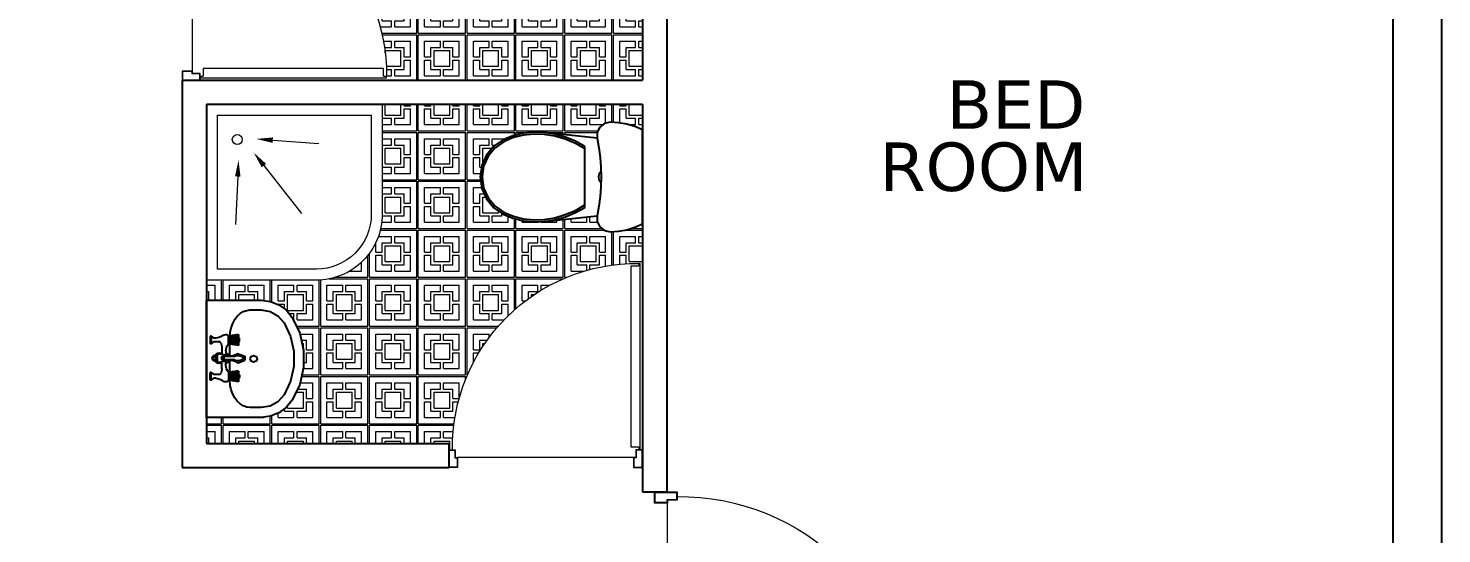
# Model space of a CAD drawing. Header units: inches. Extents: x 70 to 1974, y -315 to 363.
# Drawn here: x 144.59 to 150.43, y -85.57 to -83.49 of the extents above; entities that cross this region are included whole.
import ezdxf

# ---------------------------------------------------------------- set-up
doc = ezdxf.new("R2010")
doc.units = ezdxf.units.IN
doc.header["$MEASUREMENT"] = 0
doc.layers.add('1', color=19, linetype='Continuous', lineweight=5)
doc.layers.add('LAYER1', color=8, linetype='Continuous', lineweight=9)
doc.layers.add('AX', color=7, linetype='Continuous', lineweight=18, true_color=0xb7ad8f)
doc.layers.add('fer', color=8, linetype='Continuous')
doc.styles.add('STYLE7', font='verdana.ttf')
pattern_1 = [(0, (-80.08046, -89.14876), (1e-16, 0.2015), [0.195, -0.0065]), (90, (-80.08046, -89.14876), (-0.2015, 2e-16), [0.195, -0.0065]), (0, (-80.08046, -88.95376), (1e-16, 0.2015), [0.195, -0.0065]), (90, (-79.88546, -89.14876), (-0.2015, 2e-16), [0.195, -0.0065]), (0, (-80.05446, -89.12276), (1e-16, 0.2015), [0.065, -0.013, 0.065, -0.0585]), (90, (-80.05446, -89.12276), (-0.2015, 2e-16), [0.065, -0.013, 0.065, -0.0585]), (0, (-80.05446, -88.97976), (1e-16, 0.2015), [0.065, -0.013, 0.065, -0.0585]), (90, (-79.91146, -89.12276), (-0.2015, 2e-16), [0.065, -0.013, 0.065, -0.0585]), (0, (-80.01546, -89.08376), (1e-16, 0.2015), [0.065, -0.1365]), (90, (-80.01546, -89.08376), (-0.2015, 2e-16), [0.065, -0.1365]), (0, (-80.01546, -89.01876), (1e-16, 0.2015), [0.065, -0.1365]), (90, (-79.95046, -89.08376), (-0.2015, 2e-16), [0.065, -0.1365]), (90, (-79.98946, -89.12276), (-0.2015, 2e-16), [0.026, -0.091, 0.026, -0.0585]), (90, (-79.97646, -89.12276), (-0.2015, 2e-16), [0.026, -0.091, 0.026, -0.0585]), (0, (-80.05446, -89.05776), (1e-16, 0.2015), [0.026, -0.091, 0.026, -0.0585]), (0, (-80.05446, -89.04476), (1e-16, 0.2015), [0.026, -0.091, 0.026, -0.0585]), (0, (-80.02846, -89.09676), (1e-16, 0.2015), [0.039, -0.013, 0.039, -0.1105]), (0, (-80.02846, -89.00576), (1e-16, 0.2015), [0.039, -0.013, 0.039, -0.1105]), (90, (-80.02846, -89.09676), (-0.2015, 2e-16), [0.039, -0.013, 0.039, -0.1105]), (90, (-79.93746, -89.09676), (-0.2015, 2e-16), [0.039, -0.013, 0.039, -0.1105])]

# ---------------------------------------------------------------- blocks, each defined once
blk = doc.blocks.new('DR100K')
at = {"color": 0}
blk.add_line((-0.0463, -0.0524), (-0.9537, -0.0524), dxfattribs=at)
at = {"color": 0, "linetype": 'Continuous'}
for p, q in [((-0.0591, -0.5731), (-0.0591, -0.1073)), ((-0.0591, -0.1073), (-0.0197, -0.1073)), ((-0.0192, -0.1073), (-0.0192, -0.0923)), ((-0.0192, -0.0923), (-0.0115, -0.0923)), ((-0.0115, -0.0923), (-0.0115, -0.5731)), ((-0.0591, -1.0389), (-0.0591, -0.5731)), ((-0.0115, -0.5731), (-0.0115, -1.0539)), ((-0.0197, -1.0389), (-0.0591, -1.0389)), ((-0.0192, -1.0539), (-0.0192, -1.0389)), ((-0.0115, -1.0539), (-0.0192, -1.0539))]:
    blk.add_line(p, q, dxfattribs=at)
for points in [[(-0.9537, -0.0524), (-0.9537, 0), (-1, 0), (-1, -0.0923), (-0.9658, -0.0923), (-0.9658, -0.0524)], [(-0.0463, -0.0524), (-0.0463, 0), (0, 0), (0, -0.0923), (-0.0342, -0.0923), (-0.0342, -0.0524)], [(-0.9557, -0.0505), (-0.9557, -0.0019), (-0.9981, -0.0019), (-0.9981, -0.0904), (-0.9677, -0.0904), (-0.9677, -0.0505)], [(-0.0443, -0.0505), (-0.0443, -0.0019), (-0.0019, -0.0019), (-0.0019, -0.0904), (-0.0323, -0.0904), (-0.0323, -0.0505)]]:
    blk.add_lwpolyline(points, close=True, dxfattribs=at)
blk.add_arc((-0.0294, -0.1026), 0.9514, 179.3821, 270.61611, dxfattribs=at)
blk = doc.blocks.new('PL_WC_1_UT')
at = {"layer": 'fer', "linetype": 'ByBlock'}
for p, q in [((-0.2284, 0.645), (-0.2446, 0.6076)), ((0.2284, 0.645), (-0.2284, 0.645)), ((0.2446, 0.6076), (0.2284, 0.645)), ((-0.2564, 0.5687), (-0.2635, 0.5285)), ((-0.2446, 0.6076), (-0.2564, 0.5687)), ((0.2564, 0.5687), (0.2446, 0.6076)), ((0.2635, 0.5285), (0.2564, 0.5687)), ((-0.2635, 0.5285), (-0.2659, 0.4879)), ((-0.2659, 0.4879), (-0.2597, 0.4603)), ((0.2597, 0.4603), (0.2659, 0.4879)), ((0.2659, 0.4879), (0.2635, 0.5285)), ((-0.2597, 0.4603), (-0.2423, 0.4381)), ((-0.2423, 0.4381), (-0.2171, 0.4255)), ((-0.2171, 0.4255), (-0.1889, 0.4249)), ((-0.1889, 0.4249), (-0.2164, 0.1682)), ((0.1889, 0.4249), (0.2171, 0.4255)), ((0.2164, 0.1682), (0.1889, 0.4249)), ((0.2171, 0.4255), (0.2423, 0.4381)), ((0.2423, 0.4381), (0.2597, 0.4603)), ((-0.2164, 0.1682), (-0.2183, 0.1168)), ((0.2183, 0.1168), (0.2164, 0.1682)), ((-0.2183, 0.1168), (-0.2128, 0.0658)), ((0.2128, 0.0658), (0.2183, 0.1168)), ((-0.2128, 0.0658), (-0.2002, 0.016)), ((-0.2002, 0.016), (-0.1807, -0.0315)), ((0.1807, -0.0315), (0.2002, 0.016)), ((0.2002, 0.016), (0.2128, 0.0658)), ((-0.1807, -0.0315), (-0.1493, -0.0776)), ((0.1493, -0.0776), (0.1807, -0.0315)), ((-0.1493, -0.0776), (-0.1063, -0.1133)), ((-0.1063, -0.1133), (-0.0553, -0.1359)), ((-0.0553, -0.1359), (0, -0.1436)), ((0, -0.1436), (0.0553, -0.1359)), ((0.0553, -0.1359), (0.1063, -0.1133)), ((0.1063, -0.1133), (0.1493, -0.0776))]:
    blk.add_line(p, q, dxfattribs=at)
at = {"layer": 'fer', "color": 0, "linetype": 'ByBlock'}
for p, q in [((-0.1889, 0.4249), (-0.1421, 0.4332)), ((-0.1421, 0.4332), (-0.0949, 0.4392)), ((-0.0949, 0.4392), (-0.0475, 0.4427)), ((-0.0475, 0.4427), (0, 0.4439)), ((-0.0238, 0.4433), (-0.0216, 0.44)), ((-0.0216, 0.44), (-0.0117, 0.4334)), ((-0.0117, 0.4334), (0, 0.431)), ((-0.0029, 0.4438), (0, 0.4433)), ((0, 0.4439), (0.0475, 0.4427)), ((0, 0.4433), (0.0029, 0.4438)), ((0, 0.431), (0.0117, 0.4334)), ((0.0117, 0.4334), (0.0216, 0.44)), ((0.0216, 0.44), (0.0238, 0.4433)), ((0.0475, 0.4427), (0.0949, 0.4392)), ((0.0949, 0.4392), (0.1421, 0.4332)), ((0.1421, 0.4332), (0.1889, 0.4249)), ((-0.1476, 0.365), (-0.1732, 0.3191)), ((-0.136, 0.365), (-0.1624, 0.3191)), ((0.1476, 0.365), (-0.1476, 0.365)), ((0.1624, 0.3191), (0.136, 0.365)), ((0.1732, 0.3191), (0.1476, 0.365)), ((-0.1732, 0.3191), (-0.1933, 0.2706)), ((-0.1624, 0.3191), (-0.1831, 0.2703)), ((0.1831, 0.2703), (0.1624, 0.3191)), ((0.1933, 0.2706), (0.1732, 0.3191)), ((-0.2078, 0.22), (-0.2164, 0.1682)), ((-0.1933, 0.2706), (-0.2078, 0.22)), ((-0.198, 0.2194), (-0.2067, 0.1671)), ((-0.1831, 0.2703), (-0.198, 0.2194)), ((0.198, 0.2194), (0.1831, 0.2703)), ((0.2078, 0.22), (0.1933, 0.2706)), ((0.2067, 0.1671), (0.198, 0.2194)), ((0.2164, 0.1682), (0.2078, 0.22)), ((-0.2067, 0.1671), (-0.2085, 0.1172)), ((0.2085, 0.1172), (0.2067, 0.1671)), ((-0.2085, 0.1172), (-0.2033, 0.0675)), ((0.2033, 0.0675), (0.2085, 0.1172)), ((-0.2033, 0.0675), (-0.191, 0.019)), ((-0.191, 0.019), (-0.172, -0.0272)), ((0.172, -0.0272), (0.191, 0.019)), ((0.191, 0.019), (0.2033, 0.0675)), ((-0.172, -0.0272), (-0.1421, -0.0711)), ((0.1421, -0.0711), (0.172, -0.0272)), ((-0.1421, -0.0711), (-0.1012, -0.1051)), ((-0.1012, -0.1051), (-0.0526, -0.1266)), ((-0.0526, -0.1266), (0, -0.1339)), ((0, -0.1339), (0.0526, -0.1266)), ((0.0526, -0.1266), (0.1012, -0.1051)), ((0.1012, -0.1051), (0.1421, -0.0711))]:
    blk.add_line(p, q, dxfattribs=at)
blk = doc.blocks.new('Bath4')
for p, q in [((-0.652, -0.5264), (-0.6377, -0.3365)), ((-0.5472, -0.5632), (-0.3492, -0.4082)), ((-0.5019, -0.6708), (-0.3044, -0.6801))]:
    blk.add_line(p, q)
for points in [[(-0.0742, -0.8), (-0.8, -0.8), (-0.8, -0.0742), (-0.3464, -0.0742, -0.414214), (-0.0742, -0.3464)], [(-0.1196, -0.7546), (-0.7546, -0.7546), (-0.7546, -0.1196), (-0.3464, -0.1196, -0.414214), (-0.1196, -0.3464)]]:
    blk.add_lwpolyline(points, format="xyb", close=True)
blk.add_circle((-0.6545, -0.6727), 0.0207)
for points in [[(-0.6633, -0.5255), (-0.6407, -0.5272), (-0.6571, -0.5942)], [(-0.5542, -0.5542), (-0.5402, -0.5721), (-0.6008, -0.6051)], [(-0.5014, -0.6595), (-0.5024, -0.6822), (-0.5699, -0.6677)]]:
    blk.add_solid(points)
blk = doc.blocks.new('DASTSHO')
at = {"layer": 'fer', "linetype": 'Continuous'}
h = blk.add_hatch(dxfattribs=at)
h.set_pattern_fill('EMPTY_FILL', color=256, scale=1000000.0, style=0)
h.set_pattern_definition([(0, (1000000, 1000000), (0, 1000000), [1e-05, -1000000])])
h.paths.add_polyline_path([(-0.3, 0), (-0.3, -0.28), (-0.2973, -0.3116), (-0.2894, -0.3424), (-0.2764, -0.3713), (-0.2586, -0.3976), (-0.2368, -0.4206), (-0.2113, -0.4396), (-0.145, -0.4727), (-0.0738, -0.4931), (0, -0.4999), (0.0738, -0.4931), (0.145, -0.4727), (0.2113, -0.4396), (0.2368, -0.4206), (0.2586, -0.3976), (0.2764, -0.3713), (0.2894, -0.3424), (0.2973, -0.3116), (0.3, -0.28), (0.3, 0)], flags=0)
at = {"layer": 'fer', "linetype": 'ByBlock'}
for p, q in [((-0.3, 0), (-0.3, -0.28)), ((-0.27, 0), (-0.3, 0)), ((0.27, 0), (-0.27, 0)), ((0.3, 0), (0.27, 0)), ((0.3, -0.28), (0.3, 0)), ((-0.2007, -0.1447), (-0.2177, -0.1575)), ((-0.181, -0.1344), (-0.2007, -0.1447)), ((-0.1592, -0.1267), (-0.181, -0.1344)), ((-0.136, -0.1221), (-0.1592, -0.1267)), ((-0.112, -0.1205), (-0.136, -0.1221)), ((-0.0138, -0.1205), (-0.112, -0.1205)), ((0.112, -0.1205), (0.0075, -0.1205)), ((0.136, -0.1221), (0.112, -0.1205)), ((0.1592, -0.1267), (0.136, -0.1221)), ((0.181, -0.1344), (0.1592, -0.1267)), ((0.2007, -0.1447), (0.181, -0.1344)), ((0.2177, -0.1575), (0.2007, -0.1447)), ((-0.2479, -0.206), (-0.25, -0.224)), ((-0.2417, -0.1886), (-0.2479, -0.206)), ((-0.2315, -0.1722), (-0.2417, -0.1886)), ((-0.2177, -0.1575), (-0.2315, -0.1722)), ((0.2315, -0.1722), (0.2177, -0.1575)), ((0.2417, -0.1886), (0.2315, -0.1722)), ((0.2479, -0.206), (0.2417, -0.1886)), ((0.25, -0.224), (0.2479, -0.206)), ((-0.25, -0.224), (-0.25, -0.28)), ((0.25, -0.28), (0.25, -0.224))]:
    blk.add_line(p, q, dxfattribs=at)
at = {"layer": 'fer'}
for p, q in [((-0.1161, -0.0184), (-0.0761, -0.0184)), ((-0.1161, -0.0234), (-0.1161, -0.0184)), ((-0.1161, -0.0234), (-0.0761, -0.0234)), ((-0.1161, -0.0234), (-0.1061, -0.0384)), ((-0.1061, -0.0471), (-0.1061, -0.0384)), ((-0.0761, -0.0234), (-0.0861, -0.0384)), ((-0.0861, -0.0709), (-0.0861, -0.0384)), ((-0.0761, -0.0234), (-0.0761, -0.0184)), ((-0.0142, -0.1177), (-0.026, -0.0656)), ((-0.0161, -0.0545), (0.0098, -0.0545)), ((0.0079, -0.1177), (0.0197, -0.0656)), ((0.0698, -0.0234), (0.0698, -0.0184)), ((0.1098, -0.0184), (0.0698, -0.0184)), ((0.0698, -0.0234), (0.0798, -0.0384)), ((0.1098, -0.0234), (0.0698, -0.0234)), ((0.0798, -0.0709), (0.0798, -0.0384)), ((0.1098, -0.0234), (0.0998, -0.0384)), ((0.0998, -0.0471), (0.0998, -0.0384)), ((0.1098, -0.0234), (0.1098, -0.0184)), ((-0.1236, -0.1037), (-0.1179, -0.1127)), ((-0.1228, -0.153), (-0.1179, -0.1214)), ((-0.1202, -0.153), (-0.1158, -0.1214)), ((-0.1148, -0.1214), (-0.1189, -0.153)), ((-0.1179, -0.1214), (-0.1179, -0.1127)), ((-0.0743, -0.1127), (-0.1179, -0.1127)), ((-0.1179, -0.153), (-0.1139, -0.1214)), ((-0.0743, -0.1214), (-0.1179, -0.1214)), ((-0.1128, -0.1214), (-0.1164, -0.153)), ((-0.1152, -0.153), (-0.1118, -0.1214)), ((-0.1135, -0.153), (-0.1104, -0.1214)), ((-0.1085, -0.153), (-0.1064, -0.1214)), ((-0.1055, -0.153), (-0.1041, -0.1214)), ((-0.1018, -0.1214), (-0.1027, -0.153)), ((-0.0982, -0.153), (-0.0982, -0.1214)), ((-0.0961, -0.1644), (-0.0961, -0.1214)), ((-0.094, -0.153), (-0.094, -0.1214)), ((-0.0904, -0.1214), (-0.0895, -0.153)), ((-0.0867, -0.153), (-0.0881, -0.1214)), ((-0.0837, -0.153), (-0.0858, -0.1214)), ((-0.0787, -0.153), (-0.0817, -0.1214)), ((-0.077, -0.153), (-0.0804, -0.1214)), ((-0.0794, -0.1214), (-0.0758, -0.153)), ((-0.0743, -0.153), (-0.0783, -0.1214)), ((-0.0774, -0.1214), (-0.0733, -0.153)), ((-0.072, -0.153), (-0.0764, -0.1214)), ((-0.0729, -0.1114), (-0.0743, -0.1127)), ((-0.0743, -0.1214), (-0.0743, -0.1127)), ((-0.0694, -0.153), (-0.0743, -0.1214)), ((-0.0611, -0.1037), (-0.0661, -0.1057)), ((-0.0571, -0.0795), (-0.0229, -0.0795)), ((-0.0404, -0.0995), (-0.0184, -0.0995)), ((-0.0117, -0.1399), (-0.0115, -0.0831)), ((0.0054, -0.1399), (0.0052, -0.0831)), ((0.0341, -0.0995), (0.012, -0.0995)), ((0.0508, -0.0795), (0.0166, -0.0795)), ((0.0548, -0.1037), (0.0598, -0.1057)), ((0.0631, -0.153), (0.068, -0.1214)), ((0.0656, -0.153), (0.07, -0.1214)), ((0.0665, -0.1114), (0.068, -0.1127)), ((0.0711, -0.1214), (0.067, -0.153)), ((0.068, -0.1127), (0.1115, -0.1127)), ((0.068, -0.1214), (0.068, -0.1127)), ((0.068, -0.1214), (0.1115, -0.1214)), ((0.068, -0.153), (0.0719, -0.1214)), ((0.0731, -0.1214), (0.0694, -0.153)), ((0.0707, -0.153), (0.0741, -0.1214)), ((0.0724, -0.153), (0.0754, -0.1214)), ((0.0774, -0.153), (0.0794, -0.1214)), ((0.0803, -0.153), (0.0818, -0.1214)), ((0.084, -0.1214), (0.0831, -0.153)), ((0.0877, -0.153), (0.0877, -0.1214)), ((0.0898, -0.1644), (0.0898, -0.1214)), ((0.0918, -0.153), (0.0919, -0.1214)), ((0.0955, -0.1214), (0.0964, -0.153)), ((0.0992, -0.153), (0.0978, -0.1214)), ((0.1022, -0.153), (0.1001, -0.1214)), ((0.1072, -0.153), (0.1041, -0.1214)), ((0.1089, -0.153), (0.1055, -0.1214)), ((0.1065, -0.1214), (0.1101, -0.153)), ((0.1115, -0.153), (0.1076, -0.1214)), ((0.1084, -0.1214), (0.1126, -0.153)), ((0.1139, -0.153), (0.1095, -0.1214)), ((0.1173, -0.1037), (0.1115, -0.1127)), ((0.1115, -0.1214), (0.1115, -0.1127)), ((0.1165, -0.153), (0.1115, -0.1214)), ((-0.1231, -0.1604), (-0.1231, -0.153)), ((-0.1228, -0.1604), (-0.1228, -0.153)), ((-0.1202, -0.1604), (-0.1202, -0.153)), ((-0.0731, -0.1644), (-0.1191, -0.1644)), ((-0.1189, -0.1604), (-0.1189, -0.153)), ((-0.1179, -0.1604), (-0.1179, -0.153)), ((-0.1164, -0.1604), (-0.1164, -0.153)), ((-0.1152, -0.1604), (-0.1152, -0.153)), ((-0.1135, -0.1604), (-0.1135, -0.153)), ((-0.1085, -0.1644), (-0.1085, -0.153)), ((-0.1055, -0.1644), (-0.1055, -0.153)), ((-0.1051, -0.1654), (-0.1051, -0.1644)), ((-0.1027, -0.1644), (-0.1027, -0.153)), ((-0.0911, -0.1694), (-0.1011, -0.1694)), ((-0.0982, -0.1644), (-0.0982, -0.153)), ((-0.0982, -0.1644), (-0.0982, -0.153)), ((-0.094, -0.1644), (-0.094, -0.153)), ((-0.0895, -0.1644), (-0.0895, -0.153)), ((-0.0871, -0.1654), (-0.0871, -0.1644)), ((-0.0867, -0.1644), (-0.0867, -0.153)), ((-0.0837, -0.1644), (-0.0837, -0.153)), ((-0.0787, -0.1604), (-0.0787, -0.153)), ((-0.077, -0.1604), (-0.077, -0.153)), ((-0.0758, -0.1604), (-0.0758, -0.153)), ((-0.0743, -0.1604), (-0.0743, -0.153)), ((-0.0733, -0.1604), (-0.0733, -0.153)), ((-0.072, -0.1604), (-0.072, -0.153)), ((-0.0694, -0.1604), (-0.0694, -0.153)), ((-0.0691, -0.1604), (-0.0691, -0.153)), ((-0.0279, -0.1595), (-0.0128, -0.1962)), ((-0.0128, -0.1962), (0.0065, -0.1962)), ((0.0216, -0.1595), (0.0065, -0.1962)), ((0.0628, -0.1604), (0.0628, -0.153)), ((0.0631, -0.1604), (0.0631, -0.153)), ((0.0656, -0.1604), (0.0656, -0.153)), ((0.0668, -0.1644), (0.1128, -0.1644)), ((0.067, -0.1604), (0.067, -0.153)), ((0.068, -0.1604), (0.068, -0.153)), ((0.0694, -0.1604), (0.0694, -0.153)), ((0.0707, -0.1604), (0.0707, -0.153)), ((0.0724, -0.1604), (0.0724, -0.153)), ((0.0774, -0.1644), (0.0774, -0.153)), ((0.0803, -0.1644), (0.0803, -0.153)), ((0.0808, -0.1654), (0.0808, -0.1644)), ((0.0831, -0.1644), (0.0831, -0.153)), ((0.0848, -0.1694), (0.0948, -0.1694)), ((0.0877, -0.1644), (0.0877, -0.153)), ((0.0918, -0.1644), (0.0918, -0.153)), ((0.0918, -0.1644), (0.0918, -0.153)), ((0.0964, -0.1644), (0.0964, -0.153)), ((0.0988, -0.1654), (0.0988, -0.1644)), ((0.0992, -0.1644), (0.0992, -0.153)), ((0.1022, -0.1644), (0.1022, -0.153)), ((0.1072, -0.1604), (0.1072, -0.153)), ((0.1089, -0.1604), (0.1089, -0.153)), ((0.1101, -0.1604), (0.1101, -0.153)), ((0.1115, -0.1604), (0.1115, -0.153)), ((0.1126, -0.1604), (0.1126, -0.153)), ((0.1139, -0.1604), (0.1139, -0.153)), ((0.1165, -0.1604), (0.1165, -0.153)), ((0.1168, -0.1604), (0.1168, -0.153))]:
    blk.add_line(p, q, dxfattribs=at)
at = {"layer": 'fer', "linetype": 'ByBlock'}
for points in [[(-0.3, -0.28), (-0.294, -0.3272), (-0.2764, -0.3713), (-0.2482, -0.4096), (-0.2113, -0.4396)], [(-0.25, -0.28), (-0.2422, -0.3258), (-0.2197, -0.3664), (-0.1849, -0.3972)], [(0.1849, -0.3972), (0.2197, -0.3664), (0.2422, -0.3258), (0.25, -0.28)], [(0.2113, -0.4396), (0.2482, -0.4096), (0.2764, -0.3713), (0.294, -0.3272), (0.3, -0.28)], [(-0.1849, -0.3972), (-0.1147, -0.4307), (-0.0389, -0.4478), (0.0389, -0.4478), (0.1147, -0.4307), (0.1849, -0.3972)], [(-0.2113, -0.4396), (-0.1311, -0.4779), (-0.0444, -0.4975), (0.0444, -0.4975), (0.1311, -0.4779), (0.2113, -0.4396)]]:
    blk.add_lwpolyline(points, dxfattribs=at)
blk.add_lwpolyline([(0, -0.224), (-0.0124, -0.2291), (-0.0175, -0.2415), (-0.0124, -0.2539), (0, -0.259), (0.0124, -0.2539), (0.0175, -0.2415), (0.0124, -0.2291)], close=True, dxfattribs=at)
blk.add_lwpolyline([(0, -0.224), (-0.0124, -0.2291), (-0.0175, -0.2415), (-0.0124, -0.2539), (0, -0.259), (0.0124, -0.2539), (0.0175, -0.2415), (0.0124, -0.2291)], close=True, dxfattribs=at)
at = {"layer": 'fer'}
for centre, radius in [((-0.0032, -0.0409), 0.0131), ((-0.0032, -0.0409), 0.00814), ((-0.0032, -0.0831), 0.00838), ((-0.0032, -0.0831), 0.00638)]:
    blk.add_circle(centre, radius, dxfattribs=at)
for centre, radius, start, end in [((-0.1561, -0.0471), 0.05, 320.08757, 0), ((-0.0961, -0.0973), 0.0282, 60.12195, 69.2491), ((-0.0032, -0.068), 0.0279, 117.5903, 204.3145), ((-0.0161, -0.0645), 0.01, 90, 186.46452), ((-0.0032, -0.068), 0.0279, 335.6855, 62.4097), ((0.0098, -0.0645), 0.01, 353.53548, 90), ((0.0898, -0.0973), 0.0282, 110.7509, 119.87805), ((0.1498, -0.0471), 0.05, 180, 219.91243), ((-0.0961, -0.0973), 0.0282, 140.08757, 192.9962), ((-0.0571, -0.0295), 0.05, 240.12195, 270), ((-0.0404, -0.1495), 0.05, 90, 130.39833), ((-0.0032, -0.0914), 0.0279, 196.94333, 246.18728), ((-0.0679, -0.1231), 0.0542, 317.6979, 11.29112), ((0.0251, -0.1613), 0.0425, 149.79225, 221.21885), ((-0.0314, -0.1613), 0.0425, 318.78115, 30.20775), ((0.0616, -0.1231), 0.0542, 168.70888, 222.3021), ((-0.0032, -0.0914), 0.0279, 293.81272, 343.05667), ((0.0341, -0.1495), 0.05, 49.60167, 90), ((0.0508, -0.0295), 0.05, 270, 299.87805), ((0.0898, -0.0973), 0.0282, 347.0038, 39.91243), ((-0.1191, -0.1604), 0.004, 180, 270), ((-0.1188, -0.1604), 0.004, 180, 270), ((-0.1162, -0.1604), 0.004, 180, 270), ((-0.1149, -0.1604), 0.004, 180, 270), ((-0.1139, -0.1604), 0.004, 180, 270), ((-0.1124, -0.1604), 0.004, 180, 270), ((-0.1112, -0.1604), 0.004, 180, 270), ((-0.1095, -0.1604), 0.004, 180, 270), ((-0.1011, -0.1654), 0.004, 180, 270), ((-0.0911, -0.1654), 0.004, 270, 0), ((-0.0827, -0.1604), 0.004, 270, 0), ((-0.081, -0.1604), 0.004, 270, 0), ((-0.0798, -0.1604), 0.004, 270, 0), ((-0.0783, -0.1604), 0.004, 270, 0), ((-0.0773, -0.1604), 0.004, 270, 0), ((-0.076, -0.1604), 0.004, 270, 0), ((-0.0734, -0.1604), 0.004, 270, 0), ((-0.0731, -0.1604), 0.004, 270, 0), ((-0.0032, -0.186), 0.005, 221.21885, 318.78115), ((0.0668, -0.1604), 0.004, 180, 270), ((0.0671, -0.1604), 0.004, 180, 270), ((0.0696, -0.1604), 0.004, 180, 270), ((0.071, -0.1604), 0.004, 180, 270), ((0.072, -0.1604), 0.004, 180, 270), ((0.0734, -0.1604), 0.004, 180, 270), ((0.0747, -0.1604), 0.004, 180, 270), ((0.0764, -0.1604), 0.004, 180, 270), ((0.0848, -0.1654), 0.004, 180, 270), ((0.0948, -0.1654), 0.004, 270, 0), ((0.1032, -0.1604), 0.004, 270, 0), ((0.1049, -0.1604), 0.004, 270, 0), ((0.1061, -0.1604), 0.004, 270, 0), ((0.1075, -0.1604), 0.004, 270, 0), ((0.1086, -0.1604), 0.004, 270, 0), ((0.1099, -0.1604), 0.004, 270, 0), ((0.1125, -0.1604), 0.004, 270, 0), ((0.1128, -0.1604), 0.004, 270, 0)]:
    blk.add_arc(centre, radius, start, end, dxfattribs=at)
blk = doc.blocks.new('k1')
at = {"true_color": 0x636466}
h = blk.add_hatch(color=251, dxfattribs=at)
h.dxf.hatch_style = 1
h.paths.add_polyline_path([(-461.0846, -161.5584), (-462.6065, -161.5584), (-462.6065, -162.181), (-462.6065, -162.181), (-462.6065, -162.3188), (-462.4682, -162.3188), (-462.4682, -161.6968), (-461.2229, -161.6968), (-461.2229, -162.942), (-461.0846, -162.942), (-461.0846, -162.8037)])
h.paths.add_polyline_path([(-460.3927, -161.6968), (-459.1475, -161.6968), (-459.1475, -162.942), (-457.907, -162.942), (-457.907, -162.8037), (-459.0091, -162.8037), (-459.0091, -161.5584), (-460.5311, -161.5584), (-460.5311, -162.181), (-461.0846, -162.181), (-461.0846, -162.3194), (-460.3927, -162.3194)])
h.paths.add_polyline_path([(-459.7009, -162.3194), (-459.1475, -162.3194), (-459.1475, -162.181), (-459.8393, -162.181), (-459.8393, -162.8037), (-461.0846, -162.8037), (-461.0846, -162.942), (-459.7009, -162.942)], flags=17)
h.paths.add_polyline_path([(-458.3173, -161.6968), (-457.072, -161.6968), (-457.0735, -162.2633), (-457.0043, -162.2633), (-456.9351, -162.2631), (-456.9337, -161.5584), (-458.4557, -161.5584), (-458.4557, -162.181), (-459.0091, -162.181), (-459.0091, -162.3194), (-458.3173, -162.3194)])
h.paths.add_polyline_path([(-457.434, -165.0145), (-453.6596, -165.0145), (-453.6596, -164.5635), (-457.434, -164.5635)], flags=9)
h.paths.add_polyline_path([(-466.4646, -178.781), (-469.7624, -178.781), (-469.7624, -178.172), (-466.4646, -178.172)], flags=9)
h.paths.add_polyline_path([(-465.7865, -177.1188), (-468.3426, -177.1188), (-468.3426, -176.3458), (-465.7865, -176.3458)], flags=9)
h.paths.add_polyline_path([(-466.6372, -172.2588), (-468.4262, -172.2588), (-468.4262, -171.5854), (-466.6372, -171.5854)], flags=9)
h.paths.add_polyline_path([(-467.4058, -174.7927), (-469.1563, -174.7927), (-469.1563, -174.3652), (-467.4058, -174.3652)], flags=9)
h.paths.add_polyline_path([(-466.5791, -173.4899), (-469.3301, -173.4899), (-469.3301, -173.0249), (-466.5791, -173.0249)], flags=9)
h.paths.add_polyline_path([(-469.0047, -195.6182), (-468.5367, -195.6499), (-468.4415, -195.1099), (-468.9095, -195.0782)], flags=9)
h.paths.add_polyline_path([(-465.4248, -183.2086), (-468.8542, -183.2375), (-468.859, -182.6675), (-465.4296, -182.6386)], flags=9)
h.paths.add_polyline_path([(-469.3327, -170.5279), (-465.1389, -170.5279), (-465.1389, -170.0268), (-469.3327, -170.0268)], flags=9)
h.paths.add_polyline_path([(-469.4484, -194.8322), (-468.9804, -194.864), (-468.8852, -194.324), (-469.3532, -194.2922)], flags=9)
h.paths.add_polyline_path([(-467.2761, -194.8572), (-468.7185, -194.8693), (-468.7236, -194.2619), (-467.2812, -194.2497)], flags=9)
h.paths.add_polyline_path([(-464.4483, -194.8452), (-465.6532, -194.8554), (-465.658, -194.2854), (-464.4531, -194.2752)], flags=9)
h.paths.add_polyline_path([(-466.8236, -194.8161), (-465.8001, -194.8479), (-465.7049, -194.3079), (-466.7283, -194.2761)], flags=9)
h.paths.add_polyline_path([(-468.6542, -184.4538), (-467.9788, -184.4761), (-467.9121, -184.093), (-468.5875, -184.0708)], flags=9)
h.paths.add_polyline_path([(-468.0005, -184.2226), (-467.9115, -184.2308), (-467.8869, -184.09), (-467.976, -184.0818)], flags=9)
h.paths.add_polyline_path([(-469.3709, -184.1154), (-469.3068, -184.1217), (-469.2877, -184.0123), (-469.3518, -184.0059)], flags=9)
h.paths.add_polyline_path([(-469.4589, -184.4456), (-469.3558, -184.4539), (-469.3307, -184.3103), (-469.4338, -184.3019)], flags=9)
h.paths.add_polyline_path([(-469.5642, -184.3939), (-468.6423, -184.4137), (-468.583, -184.0728), (-469.5048, -184.053)], flags=9)
h.paths.add_polyline_path([(-468.6139, -183.8392), (-467.9386, -183.8615), (-467.8718, -183.4785), (-468.5472, -183.4562)], flags=9)
h.paths.add_polyline_path([(-467.9602, -183.5893), (-467.8711, -183.5975), (-467.8466, -183.4567), (-467.9356, -183.4486)], flags=9)
h.paths.add_polyline_path([(-469.3753, -183.5029), (-469.3112, -183.5093), (-469.2922, -183.3999), (-469.3563, -183.3935)], flags=9)
h.paths.add_polyline_path([(-469.4633, -183.8331), (-469.3602, -183.8415), (-469.3352, -183.6978), (-469.4383, -183.6895)], flags=9)
h.paths.add_polyline_path([(-469.5687, -183.7814), (-468.6468, -183.8012), (-468.5875, -183.4604), (-469.5093, -183.4406)], flags=9)
h.paths.add_polyline_path([(-464.47, -193.0711), (-466.41, -193.0875), (-466.415, -192.4875), (-464.4751, -192.4711)], flags=9)
h.paths.add_polyline_path([(-464.4471, -179.8895), (-467.4444, -179.9148), (-467.4494, -179.3223), (-464.4521, -179.297)], flags=9)
h.paths.add_polyline_path([(-464.457, -175.972), (-466.6844, -175.9908), (-466.6894, -175.3983), (-464.462, -175.3795)], flags=9)
h.paths.add_polyline_path([(-464.4659, -178.7758), (-466.5484, -178.7933), (-466.5535, -178.1859), (-464.4711, -178.1683)], flags=9)
h.paths.add_polyline_path([(-464.4666, -174.8525), (-466.289, -174.8679), (-466.294, -174.2754), (-464.4716, -174.26)], flags=9)
h.paths.add_polyline_path([(-464.4687, -173.5351), (-466.4711, -173.552), (-466.476, -172.9745), (-464.4735, -172.9576)], flags=9)
h.paths.add_polyline_path([(-464.498, -172.0947), (-465.5354, -172.1034), (-465.539, -171.6759), (-464.5016, -171.6672)], flags=9)
h.paths.add_polyline_path([(-464.487, -190.9788), (-466.5209, -190.9788), (-466.5209, -190.4838), (-464.487, -190.4838)], flags=9)
h.paths.add_polyline_path([(-464.361, -186.5578), (-469.8351, -186.604), (-469.84, -186.0269), (-464.3658, -185.9807)], flags=9)
h.paths.add_polyline_path([(-464.4788, -192.0283), (-465.4211, -192.0283), (-465.4211, -191.4476), (-464.4788, -191.4476)], flags=9)
h.paths.add_polyline_path([(-464.4729, -195.6192), (-466.4129, -195.6356), (-466.4173, -195.1106), (-464.4774, -195.0942)], flags=9)
h.paths.add_polyline_path([(-467.7853, -195.7628), (-468.3703, -195.7628), (-468.3703, -194.9678), (-467.7853, -194.9678)], flags=9)
h.paths.add_polyline_path([(-466.5666, -185.6325), (-467.5813, -185.6325), (-467.5813, -185.1645), (-466.5666, -185.1645)], flags=9)
h.paths.add_polyline_path([(-464.4327, -185.5774), (-466.2107, -185.5924), (-466.2141, -185.194), (-464.436, -185.179)], flags=9)
h.paths.add_polyline_path([(-465.6546, -185.0812), (-469.0091, -185.0812), (-469.0091, -184.6089), (-465.6546, -184.6089)], flags=9)
h.paths.add_polyline_path([(-466.2428, -184.4307), (-467.9102, -184.4448), (-467.9133, -184.0854), (-466.2458, -184.0713)], flags=9)
h.paths.add_polyline_path([(-466.2566, -183.7842), (-467.5346, -183.795), (-467.538, -183.3956), (-466.2599, -183.3848)], flags=9)
h.paths.add_polyline_path([(-465.0273, -184.3294), (-465.4483, -184.3329), (-465.4513, -183.9785), (-465.0303, -183.9749)], flags=9)
h.paths.add_polyline_path([(-464.3973, -183.8968), (-466.0498, -183.9107), (-466.0528, -183.5562), (-464.4003, -183.5423)], flags=9)
h.paths.add_polyline_path([(-464.455, -185.0631), (-465.6467, -185.0732), (-465.6499, -184.6851), (-464.4582, -184.6751)], flags=9)
h.paths.add_polyline_path([(-469.6945, -185.0329), (-469.0256, -185.0536), (-468.9633, -184.7007), (-469.6323, -184.6799)], flags=9)
h.paths.add_polyline_path([(-454.5593, -188.4483), (-454.6086, -188.4483), (-454.6086, -188.3003), (-454.5593, -188.3003)], flags=9)
h.paths.add_polyline_path([(-453.4972, -188.5378), (-454.5503, -188.5378), (-454.5503, -188.1414), (-453.4972, -188.1414)], flags=9)
h.paths.add_polyline_path([(-454.1227, -187.4118), (-454.172, -187.4118), (-454.172, -187.2638), (-454.1227, -187.2638)], flags=9)
h.paths.add_polyline_path([(-453.4705, -187.5187), (-454.1053, -187.5187), (-454.1053, -187.0937), (-453.4705, -187.0937)], flags=9)
h.paths.add_polyline_path([(-453.9631, -180.2095), (-454.0124, -180.2095), (-454.0124, -180.0615), (-453.9631, -180.0615)], flags=9)
h.paths.add_polyline_path([(-453.745, -181.0596), (-453.7944, -181.0596), (-453.7944, -180.9116), (-453.745, -180.9116)], flags=9)
h.paths.add_polyline_path([(-453.8343, -182.0033), (-453.8837, -182.0033), (-453.8837, -181.8553), (-453.8343, -181.8553)], flags=9)
h.paths.add_polyline_path([(-454.2191, -183.8516), (-454.2685, -183.8516), (-454.2685, -183.7036), (-454.2191, -183.7036)], flags=9)
h.paths.add_polyline_path([(-454.3381, -184.7282), (-454.3874, -184.7282), (-454.3874, -184.5803), (-454.3381, -184.5803)], flags=9)
h.paths.add_polyline_path([(-453.4934, -186.5421), (-454.1745, -186.5421), (-454.1745, -186.1171), (-453.4934, -186.1171)], flags=9)
h.paths.add_polyline_path([(-452.9888, -187.4826), (-453.5455, -187.4826), (-453.5455, -187.1401), (-452.9888, -187.1401)], flags=9)
h.paths.add_polyline_path([(-452.9888, -186.4979), (-453.5455, -186.4979), (-453.5455, -186.1555), (-452.9888, -186.1555)], flags=9)
h.paths.add_polyline_path([(-452.9803, -184.8325), (-454.3481, -184.8325), (-454.3481, -184.3829), (-452.9803, -184.3829)], flags=9)
h.paths.add_polyline_path([(-452.9468, -184.0507), (-454.226, -184.0507), (-454.226, -183.5072), (-452.9468, -183.5072)], flags=9)
h.paths.add_polyline_path([(-453.1169, -182.1053), (-453.8089, -182.1053), (-453.8089, -181.6802), (-453.1169, -181.6802)], flags=9)
h.paths.add_polyline_path([(-453.136, -181.1745), (-453.7422, -181.1745), (-453.7422, -180.729), (-453.136, -180.729)], flags=9)
h.paths.add_polyline_path([(-453.001, -180.3219), (-453.9383, -180.3219), (-453.9383, -179.8723), (-453.001, -179.8723)], flags=9)
h.paths.add_polyline_path([(-452.9331, -173.2627), (-456.203, -173.3197), (-456.2193, -172.3875), (-452.9494, -172.3304)], flags=9)
h.paths.add_polyline_path([(-452.992, -185.4166), (-454.0463, -185.4166), (-454.0463, -185.1486), (-452.992, -185.1486)], flags=9)
h.paths.add_polyline_path([(-452.9712, -185.9599), (-453.9002, -185.9599), (-453.9002, -185.69), (-452.9712, -185.69)], flags=9)
h.paths.add_polyline_path([(-452.9423, -190.734), (-453.6863, -190.734), (-453.6863, -190.4296), (-452.9423, -190.4296)], flags=9)
h.paths.add_polyline_path([(-452.9888, -188.5324), (-453.5455, -188.5324), (-453.5455, -188.1899), (-452.9888, -188.1899)], flags=9)
h.paths.add_polyline_path([(-454.1582, -186.4325), (-454.2075, -186.4325), (-454.2075, -186.2845), (-454.1582, -186.2845)], flags=9)
h.paths.add_polyline_path([(-454.4433, -190.8044), (-455.4942, -190.8044), (-455.4942, -190.3918), (-454.4433, -190.3918)], flags=9)
h.paths.add_polyline_path([(-452.955, -190.1558), (-453.7048, -190.1558), (-453.7048, -189.8345), (-452.955, -189.8345)], flags=9)
h.paths.add_polyline_path([(-455.3858, -190.1388), (-454.5791, -190.1388), (-454.5791, -189.8611), (-455.3858, -189.8611)], flags=9)
h.paths.add_polyline_path([(-453.0879, -175.6578), (-455.011, -175.6578), (-455.011, -175.326), (-453.0879, -175.326)], flags=9)
h = blk.add_hatch(color=251, dxfattribs=at)
h.dxf.hatch_style = 1
h.paths.add_polyline_path([(-454.8273, -165.5709), (-455.4496, -165.5709), (-455.4496, -165.7093), (-454.827, -165.7093)])
h.paths.add_polyline_path([(-454.6889, -165.5709), (-454.8273, -165.5709), (-454.827, -165.7093), (-454.6886, -165.7093)])
h.paths.add_polyline_path([(-454.066, -165.5709), (-454.6889, -165.5709), (-454.6886, -165.7093), (-454.2044, -165.7093), (-454.2044, -166.9545), (-454.827, -166.9545), (-454.827, -167.6464), (-454.6886, -167.6464), (-454.6886, -167.0929), (-454.066, -167.0929)])
h.paths.add_polyline_path([(-454.6886, -165.7093), (-454.827, -165.7093), (-454.827, -166.2627), (-455.4496, -166.2627), (-455.4496, -167.7847), (-454.2044, -167.7847), (-454.2044, -169.03), (-454.827, -169.03), (-454.827, -169.7218), (-454.6886, -169.7218), (-454.6886, -169.1683), (-454.066, -169.1683), (-454.066, -167.6464), (-455.3113, -167.6464), (-455.3113, -166.4011), (-454.6886, -166.4011)])
h.paths.add_polyline_path([(-454.6886, -167.7847), (-454.827, -167.7847), (-454.827, -168.3382), (-455.4496, -168.3382), (-455.4496, -169.7218), (-455.3113, -169.7218), (-455.3113, -168.4765), (-454.6886, -168.4765)], flags=17)
h.paths.add_polyline_path([(-454.066, -169.7218), (-455.4496, -169.7218), (-455.4496, -169.8602), (-454.2044, -169.8602), (-454.2044, -171.1054), (-454.827, -171.1054), (-454.827, -171.7972), (-454.6886, -171.7972), (-454.6886, -171.2438), (-454.066, -171.2438)])
h.paths.add_polyline_path([(-458.6892, -165.0145), (-454.9148, -165.0145), (-454.9148, -164.5635), (-458.6892, -164.5635)], flags=9)
h.paths.add_polyline_path([(-467.6094, -178.781), (-470.9072, -178.781), (-470.9072, -178.172), (-467.6094, -178.172)], flags=9)
h.paths.add_polyline_path([(-466.9314, -177.1188), (-469.4875, -177.1188), (-469.4875, -176.3458), (-466.9314, -176.3458)], flags=9)
h.paths.add_polyline_path([(-467.782, -172.2588), (-469.571, -172.2588), (-469.571, -171.5854), (-467.782, -171.5854)], flags=9)
h.paths.add_polyline_path([(-468.5506, -174.7927), (-470.3011, -174.7927), (-470.3011, -174.3652), (-468.5506, -174.3652)], flags=9)
h.paths.add_polyline_path([(-467.724, -173.4899), (-470.475, -173.4899), (-470.475, -173.0249), (-467.724, -173.0249)], flags=9)
h.paths.add_polyline_path([(-470.1495, -195.6182), (-469.6815, -195.6499), (-469.5863, -195.1099), (-470.0543, -195.0782)], flags=9)
h.paths.add_polyline_path([(-466.5696, -183.2086), (-469.999, -183.2375), (-470.0038, -182.6675), (-466.5744, -182.6386)], flags=9)
h.paths.add_polyline_path([(-470.4775, -170.5279), (-466.2838, -170.5279), (-466.2838, -170.0268), (-470.4775, -170.0268)], flags=9)
h.paths.add_polyline_path([(-470.5932, -194.8322), (-470.1252, -194.864), (-470.03, -194.324), (-470.498, -194.2922)], flags=9)
h.paths.add_polyline_path([(-468.4209, -194.8572), (-469.8633, -194.8693), (-469.8685, -194.2619), (-468.426, -194.2497)], flags=9)
h.paths.add_polyline_path([(-465.5931, -194.8452), (-466.798, -194.8554), (-466.8029, -194.2854), (-465.5979, -194.2752)], flags=9)
h.paths.add_polyline_path([(-467.9684, -194.8161), (-466.945, -194.8479), (-466.8497, -194.3079), (-467.8732, -194.2761)], flags=9)
h.paths.add_polyline_path([(-469.799, -184.4538), (-469.1236, -184.4761), (-469.0569, -184.093), (-469.7323, -184.0708)], flags=9)
h.paths.add_polyline_path([(-469.1453, -184.2226), (-469.0563, -184.2308), (-469.0318, -184.09), (-469.1208, -184.0818)], flags=9)
h.paths.add_polyline_path([(-470.5157, -184.1154), (-470.4516, -184.1217), (-470.4325, -184.0123), (-470.4966, -184.0059)], flags=9)
h.paths.add_polyline_path([(-470.6037, -184.4456), (-470.5006, -184.4539), (-470.4756, -184.3103), (-470.5787, -184.3019)], flags=9)
h.paths.add_polyline_path([(-470.709, -184.3939), (-469.7872, -184.4137), (-469.7278, -184.0728), (-470.6497, -184.053)], flags=9)
h.paths.add_polyline_path([(-469.7588, -183.8392), (-469.0834, -183.8615), (-469.0167, -183.4785), (-469.6921, -183.4562)], flags=9)
h.paths.add_polyline_path([(-469.105, -183.5893), (-469.016, -183.5975), (-468.9914, -183.4567), (-469.0805, -183.4486)], flags=9)
h.paths.add_polyline_path([(-470.5202, -183.5029), (-470.4561, -183.5093), (-470.437, -183.3999), (-470.5011, -183.3935)], flags=9)
h.paths.add_polyline_path([(-470.6082, -183.8331), (-470.5051, -183.8415), (-470.48, -183.6978), (-470.5831, -183.6895)], flags=9)
h.paths.add_polyline_path([(-470.7135, -183.7814), (-469.7916, -183.8012), (-469.7323, -183.4604), (-470.6541, -183.4406)], flags=9)
h.paths.add_polyline_path([(-465.6149, -193.0711), (-467.5548, -193.0875), (-467.5599, -192.4875), (-465.6199, -192.4711)], flags=9)
h.paths.add_polyline_path([(-465.5919, -179.8895), (-468.5893, -179.9148), (-468.5943, -179.3223), (-465.5969, -179.297)], flags=9)
h.paths.add_polyline_path([(-465.6018, -175.972), (-467.8293, -175.9908), (-467.8343, -175.3983), (-465.6068, -175.3795)], flags=9)
h.paths.add_polyline_path([(-465.6108, -178.7758), (-467.6932, -178.7933), (-467.6983, -178.1859), (-465.6159, -178.1683)], flags=9)
h.paths.add_polyline_path([(-465.6114, -174.8525), (-467.4339, -174.8679), (-467.4389, -174.2754), (-465.6164, -174.26)], flags=9)
h.paths.add_polyline_path([(-465.6135, -173.5351), (-467.6159, -173.552), (-467.6208, -172.9745), (-465.6184, -172.9576)], flags=9)
h.paths.add_polyline_path([(-465.6428, -172.0947), (-466.6803, -172.1034), (-466.6839, -171.6759), (-465.6464, -171.6672)], flags=9)
h.paths.add_polyline_path([(-465.6319, -190.9788), (-467.6657, -190.9788), (-467.6657, -190.4838), (-465.6319, -190.4838)], flags=9)
h.paths.add_polyline_path([(-465.5058, -186.5578), (-470.98, -186.604), (-470.9848, -186.0269), (-465.5107, -185.9807)], flags=9)
h.paths.add_polyline_path([(-465.6236, -192.0283), (-466.566, -192.0283), (-466.566, -191.4476), (-465.6236, -191.4476)], flags=9)
h.paths.add_polyline_path([(-465.6178, -195.6192), (-467.5577, -195.6356), (-467.5621, -195.1106), (-465.6222, -195.0942)], flags=9)
h.paths.add_polyline_path([(-468.9301, -195.7628), (-469.5151, -195.7628), (-469.5151, -194.9678), (-468.9301, -194.9678)], flags=9)
h.paths.add_polyline_path([(-467.7114, -185.6325), (-468.7261, -185.6325), (-468.7261, -185.1645), (-467.7114, -185.1645)], flags=9)
h.paths.add_polyline_path([(-465.5775, -185.5774), (-467.3556, -185.5924), (-467.3589, -185.194), (-465.5809, -185.179)], flags=9)
h.paths.add_polyline_path([(-466.7994, -185.0812), (-470.154, -185.0812), (-470.154, -184.6089), (-466.7994, -184.6089)], flags=9)
h.paths.add_polyline_path([(-467.3876, -184.4307), (-469.0551, -184.4448), (-469.0581, -184.0854), (-467.3907, -184.0713)], flags=9)
h.paths.add_polyline_path([(-467.4014, -183.7842), (-468.6794, -183.795), (-468.6828, -183.3956), (-467.4048, -183.3848)], flags=9)
h.paths.add_polyline_path([(-466.1721, -184.3294), (-466.5931, -184.3329), (-466.5961, -183.9785), (-466.1751, -183.9749)], flags=9)
h.paths.add_polyline_path([(-465.5422, -183.8968), (-467.1946, -183.9107), (-467.1976, -183.5562), (-465.5452, -183.5423)], flags=9)
h.paths.add_polyline_path([(-465.5998, -185.0631), (-466.7915, -185.0732), (-466.7948, -184.6851), (-465.603, -184.6751)], flags=9)
h.paths.add_polyline_path([(-470.8394, -185.0329), (-470.1704, -185.0536), (-470.1082, -184.7007), (-470.7771, -184.6799)], flags=9)
h.paths.add_polyline_path([(-455.7041, -188.4483), (-455.7534, -188.4483), (-455.7534, -188.3003), (-455.7041, -188.3003)], flags=9)
h.paths.add_polyline_path([(-454.6421, -188.5378), (-455.6951, -188.5378), (-455.6951, -188.1414), (-454.6421, -188.1414)], flags=9)
h.paths.add_polyline_path([(-455.2675, -187.4118), (-455.3168, -187.4118), (-455.3168, -187.2638), (-455.2675, -187.2638)], flags=9)
h.paths.add_polyline_path([(-454.6153, -187.5187), (-455.2501, -187.5187), (-455.2501, -187.0937), (-454.6153, -187.0937)], flags=9)
h.paths.add_polyline_path([(-455.1079, -180.2095), (-455.1572, -180.2095), (-455.1572, -180.0615), (-455.1079, -180.0615)], flags=9)
h.paths.add_polyline_path([(-454.8899, -181.0596), (-454.9392, -181.0596), (-454.9392, -180.9116), (-454.8899, -180.9116)], flags=9)
h.paths.add_polyline_path([(-454.9792, -182.0033), (-455.0285, -182.0033), (-455.0285, -181.8553), (-454.9792, -181.8553)], flags=9)
h.paths.add_polyline_path([(-455.364, -183.8516), (-455.4133, -183.8516), (-455.4133, -183.7036), (-455.364, -183.7036)], flags=9)
h.paths.add_polyline_path([(-455.4829, -184.7282), (-455.5322, -184.7282), (-455.5322, -184.5803), (-455.4829, -184.5803)], flags=9)
h.paths.add_polyline_path([(-454.6382, -186.5421), (-455.3193, -186.5421), (-455.3193, -186.1171), (-454.6382, -186.1171)], flags=9)
h.paths.add_polyline_path([(-454.1336, -187.4826), (-454.6903, -187.4826), (-454.6903, -187.1401), (-454.1336, -187.1401)], flags=9)
h.paths.add_polyline_path([(-454.1336, -186.4979), (-454.6903, -186.4979), (-454.6903, -186.1555), (-454.1336, -186.1555)], flags=9)
h.paths.add_polyline_path([(-454.1252, -184.8325), (-455.4929, -184.8325), (-455.4929, -184.3829), (-454.1252, -184.3829)], flags=9)
h.paths.add_polyline_path([(-454.0916, -184.0507), (-455.3708, -184.0507), (-455.3708, -183.5072), (-454.0916, -183.5072)], flags=9)
h.paths.add_polyline_path([(-454.2617, -182.1053), (-454.9537, -182.1053), (-454.9537, -181.6802), (-454.2617, -181.6802)], flags=9)
h.paths.add_polyline_path([(-454.2808, -181.1745), (-454.8871, -181.1745), (-454.8871, -180.729), (-454.2808, -180.729)], flags=9)
h.paths.add_polyline_path([(-454.1459, -180.3219), (-455.0831, -180.3219), (-455.0831, -179.8723), (-454.1459, -179.8723)], flags=9)
h.paths.add_polyline_path([(-454.0779, -173.2627), (-457.3478, -173.3197), (-457.3641, -172.3875), (-454.0942, -172.3304)], flags=9)
h.paths.add_polyline_path([(-454.1368, -185.4166), (-455.1911, -185.4166), (-455.1911, -185.1486), (-454.1368, -185.1486)], flags=9)
h.paths.add_polyline_path([(-454.116, -185.9599), (-455.045, -185.9599), (-455.045, -185.69), (-454.116, -185.69)], flags=9)
h.paths.add_polyline_path([(-454.0871, -190.734), (-454.8312, -190.734), (-454.8312, -190.4296), (-454.0871, -190.4296)], flags=9)
h.paths.add_polyline_path([(-454.1336, -188.5324), (-454.6903, -188.5324), (-454.6903, -188.1899), (-454.1336, -188.1899)], flags=9)
h.paths.add_polyline_path([(-455.303, -186.4325), (-455.3523, -186.4325), (-455.3523, -186.2845), (-455.303, -186.2845)], flags=9)
h.paths.add_polyline_path([(-455.5882, -190.8044), (-456.639, -190.8044), (-456.639, -190.3918), (-455.5882, -190.3918)], flags=9)
h.paths.add_polyline_path([(-454.0999, -190.1558), (-454.8496, -190.1558), (-454.8496, -189.8345), (-454.0999, -189.8345)], flags=9)
h.paths.add_polyline_path([(-456.5306, -190.1388), (-455.7239, -190.1388), (-455.7239, -189.8611), (-456.5306, -189.8611)], flags=9)
h.paths.add_polyline_path([(-454.2327, -175.6578), (-456.1559, -175.6578), (-456.1559, -175.326), (-454.2327, -175.326)], flags=9)

msp = doc.modelspace()

# ---------------------------------------------------------------- hatches: boundary and pattern name
at = {"layer": 'AX', "true_color": 0x7aafdf}
h = msp.add_hatch(dxfattribs=at)
h.set_pattern_fill('AR-TILE03', color=143, scale=0.013, angle=1080, pattern_type=2)
h.set_pattern_definition(pattern_1)
h.paths.add_polyline_path([(147.12958, -82.49987), (146.21172, -82.49987), (146.21172, -82.72542), (146.20687, -82.76353), (146.19264, -82.79911), (146.16995, -82.82998), (146.14024, -82.85417), (146.07559, -82.88502), (146.00574, -82.90083), (145.93411, -82.90083), (145.86425, -82.88502), (145.7996, -82.85417), (145.76989, -82.82998), (145.7472, -82.79911), (145.73298, -82.76353), (145.72812, -82.72542), (145.72812, -82.49987), (145.32958, -82.49987), (145.32958, -82.89987), (145.30343, -82.89987), (145.30343, -82.91526, -0.420536), (146.0727, -83.68451), (146.0727, -83.69987), (147.12958, -83.69987)])
h.paths.add_polyline_path([(146.42408, -83.07958, -0.4142136), (146.44919, -83.05394), (146.5493, -83.05289), (146.54895, -83.01968), (146.78988, -83.01715), (146.79023, -83.05036), (146.906, -83.04914, -0.4142136), (146.93165, -83.07426), (146.93467, -83.36188, -0.4142136), (146.90956, -83.38752), (146.79378, -83.38874), (146.79413, -83.42195), (146.5532, -83.42448), (146.55285, -83.39127), (146.45274, -83.39232, -0.4142136), (146.4271, -83.36721)], flags=16)
h.paths.add_polyline_path([(146.48405, -83.22278, -0.4189819), (146.54641, -83.16013, 0.0575573), (146.7777, -83.13476, -0.4782907), (146.88393, -83.21858, -0.4782907), (146.77948, -83.30462, 0.0575573), (146.54771, -83.28411, -0.4189819)], flags=0)
h = msp.add_hatch(dxfattribs=at)
h.set_pattern_fill('AR-TILE03', color=143, scale=0.013, angle=1080, pattern_type=2)
h.set_pattern_definition(pattern_1)
h.paths.add_polyline_path([(147.11422, -84.45675), (147.12958, -84.45675), (147.12958, -84.29391), (147.09784, -84.30773), (147.06471, -84.31775), (147.03062, -84.32381), (146.99607, -84.32584), (146.97268, -84.32057), (146.9538, -84.3058), (146.94308, -84.28435), (146.94257, -84.26039), (146.7244, -84.28376), (146.68079, -84.28533), (146.63741, -84.28071), (146.59511, -84.27002), (146.55474, -84.25345), (146.51557, -84.2267), (146.48522, -84.19023), (146.46604, -84.14685), (146.45947, -84.09987), (146.46604, -84.05289), (146.48522, -84.00951), (146.51557, -83.97304), (146.55474, -83.94629), (146.59511, -83.92973), (146.63741, -83.91903), (146.68079, -83.91442), (146.7244, -83.91598), (146.94257, -83.93936), (146.94308, -83.91539), (146.9538, -83.89395), (146.97268, -83.87917), (146.99607, -83.8739), (147.03062, -83.87593), (147.06471, -83.882), (147.09784, -83.89201), (147.12958, -83.90583), (147.12958, -83.79987), (146.05534, -83.79987), (146.05534, -84.25347, -0.4142136), (145.78318, -84.52563), (145.32958, -84.52563), (145.32958, -84.60862), (145.55513, -84.60862), (145.59324, -84.61347), (145.62882, -84.6277), (145.65969, -84.65039), (145.68388, -84.6801), (145.71473, -84.74474), (145.73054, -84.8146), (145.73054, -84.88623), (145.71473, -84.95609), (145.68388, -85.02073), (145.65969, -85.05045), (145.62882, -85.07314), (145.59324, -85.08736), (145.55513, -85.09222), (145.32958, -85.09222), (145.32958, -85.19987), (146.32958, -85.19987), (146.32958, -85.22602), (146.34497, -85.22602, -0.420536)])

# ---------------------------------------------------------------- linework, layer by layer
for p, q in [((150.42958, -90.69987), (150.42958, -81.4484)), ((150.22958, -90.69987), (150.22958, -81.6484)), ((147.12958, -82.49987), (147.12958, -83.69987)), ((147.22958, -82.49987), (147.22958, -85.39987)), ((145.22958, -83.69987), (147.12958, -83.69987)), ((145.22958, -83.69987), (145.22958, -85.29987)), ((145.32958, -83.79987), (147.12958, -83.79987)), ((145.32958, -83.79987), (145.32958, -85.19987)), ((147.12958, -83.79987), (147.12958, -85.39987)), ((145.32958, -85.19987), (146.32958, -85.19987)), ((146.32958, -85.19987), (146.32958, -85.29987)), ((145.22958, -85.29987), (146.32958, -85.29987)), ((147.12958, -85.39987), (147.22958, -85.39987))]:
    msp.add_line(p, q)

# ---------------------------------------------------------------- block references
msp.add_blockref('k1', (613.09411, 91.66464))
at = {"layer": '1'}
for name, p, xscale, yscale, zscale, rotation in [('PL_WC_1_UT', (146.58152, -84.09987), 0.849712059702847, 0.849712059702847, 0.849712059702847, 270), ('DASTSHO', (145.32958, -84.85042), -0.8059164504111322, 0.8059164504111322, 0.8059164504111322, 90)]:
    msp.add_blockref(name, p, dxfattribs=dict(at, xscale=xscale, yscale=yscale, zscale=zscale, rotation=rotation))
at = {"layer": 'LAYER1', "linetype": 'ByBlock', "xscale": -0.800000000000012, "yscale": 0.800000000000012, "zscale": 0.800000000000012}
for p, rotation in [((145.22958, -83.69987), 90.0000000004295), ((147.12958, -85.29987), 180)]:
    msp.add_blockref('DR100K', p, dxfattribs=dict(at, rotation=rotation))
at = {"layer": 'LAYER1', "rotation": 270}
msp.add_blockref('Bath4', (146.12958, -84.59987), dxfattribs=at)
at = {"layer": 'LAYER1', "linetype": 'ByBlock', "xscale": -1, "rotation": 89.99999999955772}
msp.add_blockref('DR100K', (147.17996, -86.39987), dxfattribs=at)

# ---------------------------------------------------------------- texts
at = {"linetype": 'ByBlock', "style": 'STYLE7'}
for s, p in [('BED ', (148.38539, -83.90085)), ('ROOM', (148.10756, -84.15753))]:
    msp.add_text(s, height=0.2, dxfattribs=at).set_placement(p)

doc.saveas('drawing.dxf')
